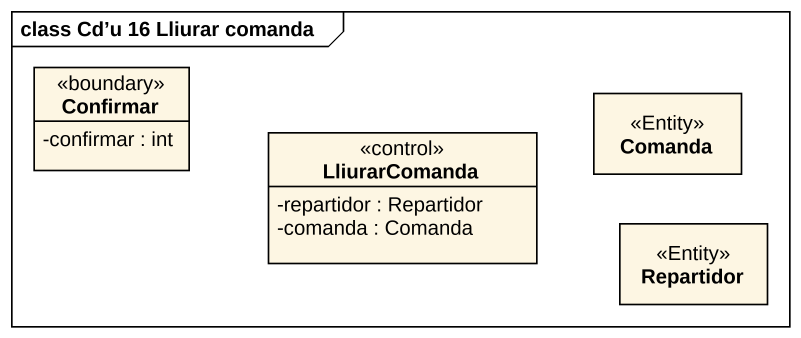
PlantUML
@startuml
mainframe class Cd’u 16 Lliurar comanda
hide circle
hide empty members
skinparam classAttributeIconSize 0
class Confirmar <<boundary>> {
  -confirmar : int
}
class Comanda <<Entity>>
class LliurarComanda <<control>> {
  -repartidor : Repartidor
  -comanda : Comanda
}
class Repartidor <<Entity>>
@enduml
